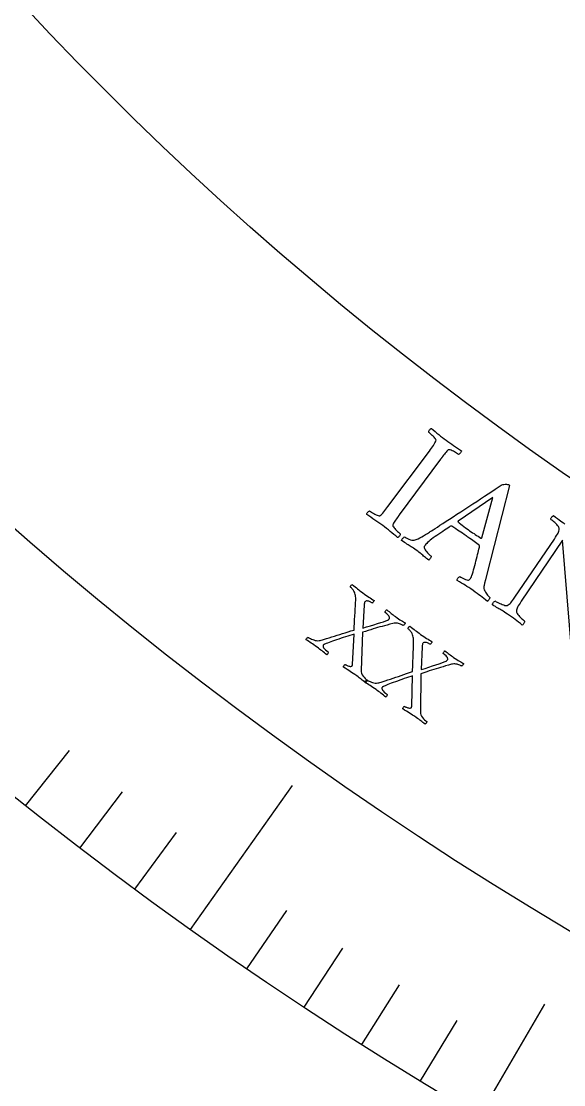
# Model space of a CAD drawing. Header units: millimetres. Extents: x -76 to 76, y -76 to 86.
# Drawn here: x -37.58 to -29.17, y -51.69 to -35.19 of the extents above; entities that cross this region are included whole.
import ezdxf

# ---------------------------------------------------------------- set-up
doc = ezdxf.new("R2010")
doc.units = ezdxf.units.MM
for name, color, linetype in [('CUT_OUTER', 1, 'Continuous'), ('ENGRAVE', 7, 'Continuous'), ('ENGRAVE_FINE', 8, 'Continuous'), ('TEXT', 5, 'Continuous')]:
    doc.layers.add(name, color=color, linetype=linetype)

msp = doc.modelspace()

# ---------------------------------------------------------------- linework, layer by layer
at = {"layer": 'CUT_OUTER'}
msp.add_arc((0.0001, -0.0001), 75.9999, 179.913117, 0.0001, dxfattribs=at)
at = {"layer": 'ENGRAVE'}
for points in [[(-34.9586, -49.2795), (-33.3756, -47.048)], [(-30.4742, -52.1718), (-29.4622, -50.4393)]]:
    msp.add_lwpolyline(points, dxfattribs=at)
for radius in [74.48, 74.48, 72.485, 68.78, 68.78, 65.854, 60.42, 60.42, 57.228, 51.3, 51.3]:
    msp.add_circle((0, 0), radius, dxfattribs=at)
at = {"layer": 'ENGRAVE_FINE'}
for points in [[(-37.5169, -47.3609), (-36.8373, -46.5031)], [(-36.6758, -48.0152), (-36.0115, -47.1455)], [(-35.823, -48.6548), (-35.1741, -47.7735)], [(-34.0831, -49.8891), (-33.4658, -48.9854)], [(-33.1966, -50.4833), (-32.5953, -49.5689)], [(-32.2995, -51.0619), (-31.7144, -50.137)], [(-31.3919, -51.6249), (-30.8233, -50.6898)]]:
    msp.add_lwpolyline(points, dxfattribs=at)
at = {"layer": 'TEXT'}
for points in [[(-30.9934, -41.6921), (-30.9642, -41.7135), (-30.935, -41.7342), (-30.9059, -41.7543), (-30.8769, -41.7736), (-30.8476, -41.793), (-30.8178, -41.8128), (-30.7875, -41.8333), (-30.7565, -41.8543), (-30.7567, -41.8618), (-30.7591, -41.87), (-30.7638, -41.8789), (-30.7708, -41.8886), (-30.7787, -41.8976), (-30.786, -41.9045), (-30.7929, -41.9095), (-30.7992, -41.9124), (-30.8067, -41.9072), (-30.8171, -41.9005), (-30.8302, -41.8923), (-30.8462, -41.8827), (-30.8635, -41.8726), (-30.8805, -41.8634), (-30.8973, -41.8549), (-30.9139, -41.8471), (-30.9292, -41.8412), (-30.942, -41.8384), (-30.9523, -41.8385), (-30.9601, -41.8417), (-30.9711, -41.8508), (-30.9826, -41.862), (-30.9945, -41.8751), (-31.007, -41.8903), (-31.02, -41.9069), (-31.0335, -41.9244), (-31.0473, -41.9427), (-31.0617, -41.9619), (-31.064, -41.9651), (-31.0663, -41.9682), (-31.0686, -41.9713), (-31.0709, -41.9744), (-31.0732, -41.9775), (-31.0755, -41.9806), (-31.0777, -41.9837), (-31.08, -41.9868), (-31.7187, -42.8496), (-31.721, -42.8527), (-31.7233, -42.8558), (-31.7256, -42.8589), (-31.7279, -42.862), (-31.7302, -42.8651), (-31.7325, -42.8682), (-31.7348, -42.8713), (-31.7371, -42.8744), (-31.7512, -42.8936), (-31.7646, -42.9121), (-31.7771, -42.9297), (-31.7889, -42.9465), (-31.7994, -42.9625), (-31.8082, -42.9775), (-31.8153, -42.9916), (-31.8206, -43.0047), (-31.8207, -43.0124), (-31.8175, -43.0222), (-31.8109, -43.0341), (-31.8011, -43.048), (-31.789, -43.0628), (-31.776, -43.0773), (-31.7619, -43.0916), (-31.7468, -43.1056), (-31.7324, -43.1183), (-31.7204, -43.1287), (-31.7106, -43.1367), (-31.7032, -43.1425), (-31.704, -43.1495), (-31.7066, -43.1576), (-31.711, -43.1667), (-31.7172, -43.1769), (-31.7243, -43.1865), (-31.7314, -43.1936), (-31.7386, -43.1983), (-31.7458, -43.2006), (-31.7754, -43.1757), (-31.8044, -43.1515), (-31.8329, -43.1278), (-31.8607, -43.1047), (-31.8886, -43.082), (-31.9172, -43.0593), (-31.9464, -43.0367), (-31.9763, -43.0142), (-32.0058, -42.9926), (-32.0357, -42.9712), (-32.0663, -42.9499), (-32.0973, -42.9288), (-32.1288, -42.9078), (-32.1606, -42.8866), (-32.1928, -42.8654), (-32.2253, -42.8441), (-32.2252, -42.8365), (-32.2228, -42.8283), (-32.218, -42.8194), (-32.2109, -42.8098), (-32.2029, -42.801), (-32.1954, -42.7941), (-32.1885, -42.7893), (-32.182, -42.7865), (-32.1743, -42.792), (-32.1638, -42.799), (-32.1504, -42.8076), (-32.1341, -42.8177), (-32.1162, -42.8281), (-32.0983, -42.8376), (-32.0803, -42.8462), (-32.0623, -42.8538), (-32.0458, -42.8595), (-32.0326, -42.8623), (-32.0227, -42.8622), (-32.0162, -42.8593), (-32.0026, -42.8488), (-31.9885, -42.8358), (-31.974, -42.8203), (-31.9591, -42.8023), (-31.9437, -42.7827), (-31.9279, -42.7622), (-31.9116, -42.7408), (-31.8949, -42.7185), (-31.2527, -41.8584), (-31.2361, -41.836), (-31.2201, -41.8141), (-31.2046, -41.7928), (-31.1898, -41.772), (-31.1765, -41.7522), (-31.1655, -41.7336), (-31.1568, -41.7163), (-31.1504, -41.7003), (-31.1488, -41.6925), (-31.1511, -41.6829), (-31.1575, -41.6715), (-31.1678, -41.6583), (-31.1805, -41.6443), (-31.1938, -41.6304), (-31.2078, -41.6166), (-31.2224, -41.603), (-31.2363, -41.5904), (-31.2479, -41.5802), (-31.2573, -41.5722), (-31.2644, -41.5666), (-31.2635, -41.5596), (-31.2607, -41.5516), (-31.2561, -41.5426), (-31.2498, -41.5325), (-31.2426, -41.523), (-31.2354, -41.5159), (-31.2282, -41.5112), (-31.2211, -41.509), (-31.1919, -41.5326), (-31.163, -41.5562), (-31.1344, -41.5798), (-31.1061, -41.6032), (-31.078, -41.6263), (-31.0499, -41.6488), (-31.0217, -41.6707), (-30.9934, -41.6921)], [(-31.2526, -43.1176), (-31.249, -43.1153), (-31.2384, -43.1084), (-31.2206, -43.097), (-31.1957, -43.0809), (-31.1648, -43.0609), (-31.1289, -43.0375), (-31.0881, -43.0108), (-31.0422, -42.9806), (-30.9925, -42.948), (-30.9398, -42.9137), (-30.8841, -42.8778), (-30.8256, -42.8401), (-30.7653, -42.8013), (-30.7043, -42.7616), (-30.6427, -42.7213), (-30.5805, -42.6802), (-30.5185, -42.6392), (-30.4579, -42.599), (-30.3985, -42.5596), (-30.3404, -42.5212), (-30.2847, -42.4843), (-30.2323, -42.4496), (-30.1835, -42.4173), (-30.138, -42.3872), (-30.1265, -42.3823), (-30.1122, -42.3787), (-30.0951, -42.3762), (-30.0752, -42.375), (-30.0557, -42.375), (-30.0397, -42.3765), (-30.0272, -42.3794), (-30.0182, -42.3838), (-30.0164, -42.3852), (-30.0151, -42.3864), (-30.0142, -42.3875), (-30.0139, -42.3885), (-30.0136, -42.3896), (-30.013, -42.3911), (-30.0121, -42.393), (-30.011, -42.3953), (-30.3665, -43.7869), (-30.3834, -43.8558), (-30.3958, -43.9075), (-30.4037, -43.9419), (-30.4072, -43.9591), (-30.4084, -43.9749), (-30.4065, -43.9917), (-30.4015, -44.0094), (-30.3934, -44.0281), (-30.3834, -44.0466), (-30.3725, -44.064), (-30.3608, -44.0802), (-30.3483, -44.0951), (-30.3364, -44.1081), (-30.3267, -44.1182), (-30.3192, -44.1254), (-30.3138, -44.1298), (-30.3144, -44.1383), (-30.3173, -44.1473), (-30.3225, -44.1569), (-30.33, -44.1671), (-30.338, -44.1763), (-30.3444, -44.1834), (-30.3492, -44.1881), (-30.3525, -44.1906), (-30.3813, -44.1678), (-30.4086, -44.1462), (-30.4344, -44.1258), (-30.4586, -44.1066), (-30.4835, -44.0874), (-30.5109, -44.0669), (-30.5411, -44.0452), (-30.5739, -44.0221), (-30.6087, -43.9982), (-30.6408, -43.9767), (-30.6701, -43.9578), (-30.6965, -43.9414), (-30.7231, -43.9252), (-30.7529, -43.907), (-30.7858, -43.8868), (-30.8219, -43.8646), (-30.822, -43.857), (-30.8198, -43.8487), (-30.8154, -43.8396), (-30.8086, -43.8299), (-30.8007, -43.8208), (-30.7931, -43.814), (-30.7856, -43.8094), (-30.7783, -43.8071), (-30.7671, -43.8143), (-30.7526, -43.8224), (-30.7348, -43.8314), (-30.7137, -43.8414), (-30.6923, -43.8504), (-30.6736, -43.8565), (-30.6576, -43.8597), (-30.6444, -43.86), (-30.6372, -43.8576), (-30.6299, -43.8529), (-30.6226, -43.8458), (-30.6153, -43.8364), (-30.6084, -43.8247), (-30.6009, -43.8084), (-30.5928, -43.7877), (-30.5841, -43.7624), (-30.5751, -43.7339), (-30.566, -43.7032), (-30.5568, -43.6705), (-30.5475, -43.6357), (-30.5383, -43.6), (-30.5293, -43.5648), (-30.5206, -43.5299), (-30.5121, -43.4954), (-30.5042, -43.4627), (-30.497, -43.4329), (-30.4905, -43.4062), (-30.4848, -43.3826), (-30.48, -43.3632), (-30.4767, -43.3493), (-30.4747, -43.341), (-30.474, -43.3382), (-30.4741, -43.3378), (-30.4743, -43.3364), (-30.4747, -43.3342), (-30.4752, -43.331), (-30.476, -43.3277), (-30.4772, -43.3249), (-30.4787, -43.3227), (-30.4807, -43.3209), (-30.4967, -43.3083), (-30.5147, -43.2946), (-30.5347, -43.2799), (-30.5568, -43.2641), (-30.5795, -43.2481), (-30.6013, -43.2326), (-30.6224, -43.2177), (-30.6427, -43.2033), (-30.6479, -43.1996), (-30.6532, -43.1959), (-30.6584, -43.1922), (-30.6636, -43.1885), (-30.6687, -43.1848), (-30.6736, -43.1814), (-30.6781, -43.1781), (-30.6824, -43.1751), (-30.7127, -43.1537), (-30.7407, -43.134), (-30.7664, -43.1162), (-30.7898, -43.1002), (-30.8138, -43.0841), (-30.8412, -43.0662), (-30.872, -43.0464), (-30.9062, -43.0247), (-30.9075, -43.024), (-30.9094, -43.0236), (-30.9118, -43.0234), (-30.9147, -43.0233), (-30.9175, -43.0234), (-30.9196, -43.0234), (-30.9208, -43.0235), (-30.9212, -43.0235), (-30.924, -43.0254), (-30.9326, -43.0311), (-30.9469, -43.0407), (-30.9669, -43.054), (-30.9908, -43.07), (-31.017, -43.0873), (-31.0453, -43.1061), (-31.0759, -43.1262), (-31.1069, -43.1468), (-31.1366, -43.1669), (-31.165, -43.1866), (-31.1921, -43.2058), (-31.2188, -43.2247), (-31.2422, -43.2427), (-31.2625, -43.2598), (-31.2795, -43.276), (-31.294, -43.2912), (-31.3065, -43.305), (-31.317, -43.3175), (-31.3255, -43.3286), (-31.3313, -43.3409), (-31.3322, -43.3551), (-31.3282, -43.371), (-31.3193, -43.3886), (-31.3074, -43.4067), (-31.2943, -43.4237), (-31.2801, -43.4398), (-31.2648, -43.4549), (-31.2504, -43.468), (-31.2389, -43.4783), (-31.2303, -43.4856), (-31.2246, -43.4901), (-31.2249, -43.4947), (-31.2271, -43.5014), (-31.2311, -43.5101), (-31.237, -43.5208), (-31.2437, -43.5315), (-31.2502, -43.5403), (-31.2564, -43.547), (-31.2624, -43.5517), (-31.281, -43.5368), (-31.2981, -43.5229), (-31.3137, -43.51), (-31.3279, -43.4982), (-31.3414, -43.4869), (-31.3549, -43.4756), (-31.3684, -43.4643), (-31.3818, -43.453), (-31.3965, -43.441), (-31.4136, -43.4277), (-31.4331, -43.413), (-31.455, -43.3969), (-31.4773, -43.3809), (-31.498, -43.3665), (-31.5169, -43.3537), (-31.5343, -43.3425), (-31.5508, -43.3321), (-31.5673, -43.3217), (-31.5838, -43.3112), (-31.6003, -43.3008), (-31.6178, -43.2896), (-31.6375, -43.2768), (-31.6592, -43.2625), (-31.683, -43.2467), (-31.6825, -43.2422), (-31.6799, -43.2358), (-31.6751, -43.2276), (-31.6682, -43.2177), (-31.6604, -43.2077), (-31.6532, -43.1995), (-31.6466, -43.1931), (-31.6404, -43.1885), (-31.6289, -43.196), (-31.6133, -43.2048), (-31.5936, -43.2147), (-31.5697, -43.2259), (-31.5452, -43.2356), (-31.5234, -43.241), (-31.5043, -43.2422), (-31.488, -43.2393), (-31.4581, -43.2299), (-31.4285, -43.2185), (-31.3992, -43.2051), (-31.3703, -43.1896), (-31.3413, -43.1728), (-31.3121, -43.1551), (-31.2825, -43.1368), (-31.2526, -43.1176)], [(-30.2661, -42.5804), (-30.8065, -42.9473), (-30.8066, -42.9476), (-30.807, -42.9486), (-30.8076, -42.9501), (-30.8085, -42.9523), (-30.8092, -42.9545), (-30.8094, -42.9563), (-30.8091, -42.9577), (-30.8084, -42.9587), (-30.7883, -42.9745), (-30.7662, -42.9917), (-30.742, -43.01), (-30.7158, -43.0296), (-30.6899, -43.0488), (-30.6666, -43.0659), (-30.6459, -43.0809), (-30.6279, -43.0939), (-30.6043, -43.1104), (-30.5818, -43.1258), (-30.5602, -43.1401), (-30.5397, -43.1533), (-30.5191, -43.1662), (-30.4977, -43.1798), (-30.4753, -43.194), (-30.452, -43.2089), (-30.4498, -43.2099), (-30.4476, -43.21), (-30.4454, -43.2091), (-30.443, -43.2073), (-30.4409, -43.2054), (-30.4394, -43.2039), (-30.4386, -43.2031), (-30.4383, -43.2028)], [(-32.2843, -44.0593), (-32.2602, -44.0768), (-32.2368, -44.0933), (-32.2143, -44.1087), (-32.1927, -44.1232), (-32.1715, -44.137), (-32.1506, -44.1509), (-32.1299, -44.1647), (-32.1095, -44.1784), (-32.1108, -44.1828), (-32.1135, -44.1883), (-32.1175, -44.1949), (-32.1229, -44.2026), (-32.1285, -44.2097), (-32.1333, -44.2141), (-32.1373, -44.216), (-32.1405, -44.2153), (-32.146, -44.2116), (-32.1531, -44.2075), (-32.1616, -44.2029), (-32.1717, -44.1979), (-32.1827, -44.1931), (-32.1937, -44.1893), (-32.205, -44.1864), (-32.2164, -44.1844), (-32.2273, -44.1843), (-32.2369, -44.1867), (-32.2454, -44.1918), (-32.2526, -44.1995), (-32.2575, -44.2085), (-32.2613, -44.2202), (-32.264, -44.2346), (-32.2655, -44.2517), (-32.2854, -44.6062), (-32.2262, -44.5876), (-32.1685, -44.5695), (-32.1124, -44.5522), (-32.058, -44.5355), (-32.0077, -44.5198), (-31.9641, -44.5053), (-31.9272, -44.492), (-31.8969, -44.4801), (-31.8926, -44.4779), (-31.8886, -44.4754), (-31.8852, -44.4726), (-31.8821, -44.4696), (-31.8795, -44.4666), (-31.8776, -44.4644), (-31.8762, -44.4627), (-31.8754, -44.4617), (-31.8728, -44.4559), (-31.872, -44.4483), (-31.8731, -44.4388), (-31.8759, -44.4275), (-31.8827, -44.4143), (-31.8957, -44.3991), (-31.9147, -44.3819), (-31.9398, -44.3626), (-31.9405, -44.3597), (-31.9394, -44.3552), (-31.9366, -44.3492), (-31.9321, -44.3417), (-31.9268, -44.3342), (-31.922, -44.3281), (-31.9175, -44.3234), (-31.9135, -44.3202), (-31.8951, -44.3355), (-31.8777, -44.3499), (-31.8615, -44.3634), (-31.8462, -44.376), (-31.831, -44.3883), (-31.8149, -44.4008), (-31.7977, -44.4137), (-31.7796, -44.4268), (-31.7544, -44.4446), (-31.731, -44.4606), (-31.7093, -44.4747), (-31.6895, -44.487), (-31.6714, -44.4978), (-31.655, -44.5078), (-31.6403, -44.5168), (-31.6273, -44.5249), (-31.6284, -44.5291), (-31.6305, -44.5342), (-31.6336, -44.5402), (-31.6377, -44.547), (-31.6425, -44.5534), (-31.6476, -44.5583), (-31.6531, -44.5617), (-31.6588, -44.5635), (-31.6627, -44.5611), (-31.6689, -44.5577), (-31.6774, -44.5533), (-31.6882, -44.5479), (-31.7008, -44.5424), (-31.7146, -44.5375), (-31.7297, -44.5334), (-31.7461, -44.5299), (-31.7633, -44.5277), (-31.781, -44.5274), (-31.7991, -44.529), (-31.8177, -44.5325), (-31.8641, -44.5452), (-31.9074, -44.557), (-31.9476, -44.5678), (-31.9847, -44.5776), (-32.0201, -44.5872), (-32.0554, -44.5971), (-32.0906, -44.6073), (-32.1257, -44.6179), (-32.1623, -44.6292), (-32.2021, -44.6416), (-32.2451, -44.6551), (-32.2914, -44.6697), (-32.3123, -45.2633), (-32.3109, -45.2848), (-32.3053, -45.3062), (-32.2957, -45.3273), (-32.2818, -45.3482), (-32.2658, -45.3679), (-32.2496, -45.3854), (-32.233, -45.4006), (-32.2163, -45.4137), (-32.2169, -45.4184), (-32.219, -45.4239), (-32.2226, -45.4302), (-32.2277, -45.4372), (-32.233, -45.4438), (-32.2372, -45.4488), (-32.2405, -45.4522), (-32.2427, -45.4539), (-32.2614, -45.4386), (-32.2788, -45.4243), (-32.2949, -45.4111), (-32.3096, -45.399), (-32.3245, -45.387), (-32.3411, -45.3742), (-32.3595, -45.3604), (-32.3797, -45.3458), (-32.4077, -45.3261), (-32.434, -45.3078), (-32.4586, -45.2912), (-32.4816, -45.2761), (-32.5047, -45.2612), (-32.5297, -45.245), (-32.5565, -45.2276), (-32.5853, -45.2089), (-32.5852, -45.2037), (-32.5835, -45.1976), (-32.58, -45.1905), (-32.5748, -45.1826), (-32.5692, -45.1756), (-32.5644, -45.1711), (-32.5604, -45.1692), (-32.5572, -45.17), (-32.5522, -45.1732), (-32.5454, -45.1768), (-32.537, -45.1809), (-32.5269, -45.1854), (-32.5159, -45.1897), (-32.5046, -45.1933), (-32.4932, -45.196), (-32.4817, -45.1979), (-32.4709, -45.1984), (-32.4619, -45.197), (-32.4548, -45.1936), (-32.4494, -45.1883), (-32.4484, -45.1867), (-32.4475, -45.1846), (-32.4467, -45.1821), (-32.446, -45.1792), (-32.4454, -45.1761), (-32.4451, -45.1732), (-32.4451, -45.1705), (-32.4453, -45.168), (-32.4217, -44.6982), (-32.4523, -44.7077), (-32.4843, -44.7178), (-32.5177, -44.7286), (-32.5526, -44.74), (-32.5879, -44.7517), (-32.6229, -44.7634), (-32.6574, -44.7749), (-32.6914, -44.7864), (-32.7242, -44.7975), (-32.7547, -44.8082), (-32.783, -44.8183), (-32.8091, -44.8279), (-32.8321, -44.8366), (-32.8512, -44.8439), (-32.8663, -44.8498), (-32.8776, -44.8544), (-32.8795, -44.8553), (-32.8818, -44.8565), (-32.8846, -44.858), (-32.8878, -44.8596), (-32.8911, -44.8616), (-32.8942, -44.864), (-32.8971, -44.8668), (-32.8997, -44.87), (-32.9027, -44.8772), (-32.9026, -44.8863), (-32.8993, -44.8973), (-32.8928, -44.9102), (-32.8822, -44.9249), (-32.8665, -44.9414), (-32.8457, -44.9596), (-32.8197, -44.9796), (-32.8203, -44.9843), (-32.8222, -44.99), (-32.8254, -44.9965), (-32.83, -45.004), (-32.8348, -45.0109), (-32.839, -45.016), (-32.8425, -45.0191), (-32.8452, -45.0205), (-32.8631, -45.0053), (-32.8813, -44.9901), (-32.8997, -44.9749), (-32.9183, -44.9596), (-32.9371, -44.9445), (-32.9558, -44.9297), (-32.9746, -44.9153), (-32.9933, -44.9014), (-33.0189, -44.8828), (-33.0427, -44.8658), (-33.0648, -44.8505), (-33.0852, -44.8369), (-33.1049, -44.824), (-33.125, -44.811), (-33.1456, -44.7977), (-33.1665, -44.7843), (-33.1647, -44.7796), (-33.1615, -44.7743), (-33.1571, -44.7686), (-33.1514, -44.7624), (-33.1455, -44.7566), (-33.1409, -44.7523), (-33.1374, -44.7493), (-33.1351, -44.7477), (-33.1307, -44.7505), (-33.123, -44.7549), (-33.1119, -44.7607), (-33.0976, -44.768), (-33.0809, -44.7758), (-33.063, -44.7829), (-33.0438, -44.7893), (-33.0233, -44.7951), (-33.0026, -44.7993), (-32.9828, -44.8008), (-32.9638, -44.7996), (-32.9457, -44.7958), (-32.8968, -44.7817), (-32.8501, -44.7681), (-32.8056, -44.7549), (-32.7634, -44.7422), (-32.7224, -44.7297), (-32.6814, -44.7169), (-32.6404, -44.704), (-32.5995, -44.6909), (-32.5577, -44.6775), (-32.5142, -44.6636), (-32.4689, -44.6493), (-32.4219, -44.6345), (-32.4205, -44.6153), (-32.419, -44.5939), (-32.4177, -44.5701), (-32.4164, -44.5441), (-32.415, -44.5166), (-32.4134, -44.4886), (-32.4117, -44.4601), (-32.4099, -44.431), (-32.408, -44.4021), (-32.4063, -44.3741), (-32.4047, -44.3471), (-32.4033, -44.321), (-32.4021, -44.2966), (-32.4009, -44.2744), (-32.3998, -44.2546), (-32.3988, -44.2371), (-32.398, -44.2228), (-32.3974, -44.2126), (-32.3971, -44.2065), (-32.397, -44.2044), (-32.3953, -44.1795), (-32.3948, -44.1566), (-32.3953, -44.1358), (-32.3971, -44.1171), (-32.4, -44.0994), (-32.4043, -44.0815), (-32.4098, -44.0634), (-32.4167, -44.0451), (-32.4221, -44.0332), (-32.4287, -44.0217), (-32.4364, -44.0105), (-32.4453, -43.9996), (-32.4543, -43.9897), (-32.4625, -43.9813), (-32.4699, -43.9744), (-32.4764, -43.9691), (-32.478, -43.9663), (-32.4775, -43.962), (-32.4747, -43.956), (-32.4696, -43.9486), (-32.4637, -43.9412), (-32.4581, -43.9358), (-32.4528, -43.9322), (-32.4479, -43.9305), (-32.4248, -43.9486), (-32.4036, -43.9656), (-32.3842, -43.9812), (-32.3667, -43.9957), (-32.3491, -44.01), (-32.3295, -44.0254), (-32.3079, -44.0418), (-32.2843, -44.0593)], [(-31.388, -44.7023), (-31.3635, -44.7193), (-31.3398, -44.7353), (-31.317, -44.7503), (-31.2951, -44.7643), (-31.2737, -44.7777), (-31.2525, -44.7911), (-31.2315, -44.8045), (-31.2108, -44.8179), (-31.212, -44.8222), (-31.2146, -44.8278), (-31.2185, -44.8345), (-31.2237, -44.8423), (-31.2292, -44.8495), (-31.2339, -44.854), (-31.2378, -44.856), (-31.241, -44.8554), (-31.2466, -44.8518), (-31.2538, -44.8478), (-31.2624, -44.8434), (-31.2726, -44.8385), (-31.2836, -44.834), (-31.2948, -44.8304), (-31.3061, -44.8277), (-31.3176, -44.826), (-31.3285, -44.8261), (-31.3381, -44.8287), (-31.3464, -44.8339), (-31.3534, -44.8418), (-31.3582, -44.8509), (-31.3618, -44.8626), (-31.3641, -44.8771), (-31.3652, -44.8942), (-31.3781, -45.2491), (-31.3192, -45.2293), (-31.2619, -45.2101), (-31.2062, -45.1916), (-31.1521, -45.1738), (-31.1021, -45.157), (-31.0588, -45.1417), (-31.0222, -45.1277), (-30.9922, -45.1151), (-30.9879, -45.1129), (-30.984, -45.1103), (-30.9806, -45.1075), (-30.9776, -45.1043), (-30.9751, -45.1014), (-30.9732, -45.099), (-30.9718, -45.0973), (-30.971, -45.0963), (-30.9686, -45.0905), (-30.9679, -45.0828), (-30.9692, -45.0734), (-30.9722, -45.0622), (-30.9793, -45.0491), (-30.9925, -45.0342), (-31.0119, -45.0173), (-31.0374, -44.9986), (-31.0382, -44.9956), (-31.0372, -44.9912), (-31.0345, -44.9851), (-31.0301, -44.9775), (-31.025, -44.9699), (-31.0203, -44.9637), (-31.0159, -44.959), (-31.0119, -44.9557), (-30.9933, -44.9706), (-30.9756, -44.9846), (-30.9591, -44.9977), (-30.9436, -45.01), (-30.9282, -45.022), (-30.9117, -45.0343), (-30.8944, -45.0468), (-30.876, -45.0595), (-30.8504, -45.0768), (-30.8266, -45.0923), (-30.8047, -45.106), (-30.7847, -45.1178), (-30.7664, -45.1284), (-30.7498, -45.138), (-30.7349, -45.1467), (-30.7217, -45.1545), (-30.7227, -45.1588), (-30.7247, -45.1639), (-30.7277, -45.1699), (-30.7317, -45.1768), (-30.7363, -45.1833), (-30.7413, -45.1884), (-30.7467, -45.1918), (-30.7525, -45.1938), (-30.7564, -45.1914), (-30.7627, -45.1881), (-30.7713, -45.1839), (-30.7822, -45.1787), (-30.7948, -45.1735), (-30.8088, -45.1689), (-30.8239, -45.165), (-30.8404, -45.1619), (-30.8576, -45.16), (-30.8753, -45.1601), (-30.8934, -45.1621), (-30.9119, -45.166), (-30.9581, -45.1796), (-31.0011, -45.1922), (-31.0411, -45.2038), (-31.0779, -45.2144), (-31.1132, -45.2247), (-31.1483, -45.2353), (-31.1833, -45.2462), (-31.2181, -45.2575), (-31.2545, -45.2696), (-31.294, -45.2828), (-31.3368, -45.2972), (-31.3827, -45.3127), (-31.3917, -45.9065), (-31.3898, -45.9281), (-31.3838, -45.9493), (-31.3737, -45.9702), (-31.3595, -45.9909), (-31.3431, -46.0102), (-31.3265, -46.0274), (-31.3096, -46.0423), (-31.2926, -46.055), (-31.2931, -46.0597), (-31.2951, -46.0653), (-31.2986, -46.0716), (-31.3035, -46.0788), (-31.3087, -46.0855), (-31.3129, -46.0906), (-31.316, -46.094), (-31.3182, -46.0958), (-31.3373, -46.0808), (-31.3549, -46.0669), (-31.3712, -46.054), (-31.3862, -46.0422), (-31.4013, -46.0306), (-31.4182, -46.018), (-31.4369, -46.0047), (-31.4574, -45.9905), (-31.4858, -45.9713), (-31.5124, -45.9536), (-31.5374, -45.9374), (-31.5606, -45.9228), (-31.584, -45.9084), (-31.6093, -45.8927), (-31.6365, -45.8758), (-31.6657, -45.8577), (-31.6657, -45.8525), (-31.6641, -45.8463), (-31.6608, -45.8392), (-31.6558, -45.8312), (-31.6503, -45.8241), (-31.6456, -45.8195), (-31.6416, -45.8176), (-31.6384, -45.8182), (-31.6333, -45.8213), (-31.6265, -45.8249), (-31.618, -45.8288), (-31.6078, -45.8331), (-31.5967, -45.8372), (-31.5854, -45.8404), (-31.5739, -45.8429), (-31.5623, -45.8446), (-31.5516, -45.8449), (-31.5426, -45.8433), (-31.5355, -45.8398), (-31.5302, -45.8344), (-31.5293, -45.8328), (-31.5284, -45.8307), (-31.5277, -45.8281), (-31.527, -45.8252), (-31.5265, -45.8221), (-31.5263, -45.8192), (-31.5263, -45.8165), (-31.5266, -45.814), (-31.5125, -45.3439), (-31.5428, -45.3539), (-31.5746, -45.3647), (-31.6078, -45.3761), (-31.6424, -45.3882), (-31.6776, -45.4007), (-31.7123, -45.413), (-31.7465, -45.4253), (-31.7804, -45.4374), (-31.8129, -45.4492), (-31.8432, -45.4605), (-31.8713, -45.4712), (-31.8972, -45.4813), (-31.92, -45.4905), (-31.9389, -45.4981), (-31.9539, -45.5044), (-31.9651, -45.5091), (-31.967, -45.5102), (-31.9693, -45.5114), (-31.972, -45.5129), (-31.9752, -45.5146), (-31.9785, -45.5166), (-31.9815, -45.5191), (-31.9843, -45.522), (-31.9869, -45.5253), (-31.9898, -45.5325), (-31.9894, -45.5416), (-31.9859, -45.5525), (-31.9792, -45.5653), (-31.9683, -45.5798), (-31.9523, -45.5959), (-31.931, -45.6138), (-31.9047, -45.6332), (-31.9052, -45.638), (-31.907, -45.6436), (-31.9101, -45.6502), (-31.9145, -45.6578), (-31.9192, -45.6648), (-31.9232, -45.6699), (-31.9266, -45.6732), (-31.9294, -45.6746), (-31.9476, -45.6598), (-31.9661, -45.645), (-31.9847, -45.6301), (-32.0037, -45.6152), (-32.0227, -45.6004), (-32.0418, -45.5861), (-32.0608, -45.5721), (-32.0799, -45.5585), (-32.1058, -45.5404), (-32.13, -45.524), (-32.1524, -45.5091), (-32.173, -45.4959), (-32.193, -45.4834), (-32.2134, -45.4708), (-32.2341, -45.4579), (-32.2553, -45.4449), (-32.2536, -45.4402), (-32.2506, -45.4349), (-32.2463, -45.4291), (-32.2407, -45.4227), (-32.235, -45.4168), (-32.2304, -45.4124), (-32.227, -45.4093), (-32.2247, -45.4077), (-32.2202, -45.4105), (-32.2124, -45.4146), (-32.2013, -45.4202), (-32.1868, -45.4273), (-32.17, -45.4347), (-32.1519, -45.4414), (-32.1326, -45.4475), (-32.112, -45.4529), (-32.0912, -45.4566), (-32.0713, -45.4577), (-32.0524, -45.4561), (-32.0344, -45.452), (-31.9857, -45.4369), (-31.9393, -45.4224), (-31.8951, -45.4083), (-31.8532, -45.3947), (-31.8124, -45.3814), (-31.7717, -45.3678), (-31.731, -45.3541), (-31.6904, -45.3401), (-31.6489, -45.3259), (-31.6056, -45.3111), (-31.5606, -45.2959), (-31.5139, -45.2801), (-31.5129, -45.2609), (-31.5119, -45.2395), (-31.511, -45.2157), (-31.5102, -45.1896), (-31.5094, -45.1622), (-31.5084, -45.1341), (-31.5073, -45.1055), (-31.506, -45.0764), (-31.5047, -45.0475), (-31.5036, -45.0195), (-31.5026, -44.9924), (-31.5017, -44.9663), (-31.5009, -44.9419), (-31.5002, -44.9197), (-31.4995, -44.8999), (-31.4989, -44.8824), (-31.4984, -44.8681), (-31.498, -44.8578), (-31.4978, -44.8517), (-31.4977, -44.8497), (-31.4965, -44.8246), (-31.4964, -44.8018), (-31.4975, -44.781), (-31.4996, -44.7623), (-31.5029, -44.7447), (-31.5075, -44.7268), (-31.5134, -44.7089), (-31.5207, -44.6908), (-31.5263, -44.679), (-31.5331, -44.6676), (-31.541, -44.6565), (-31.5501, -44.6458), (-31.5593, -44.6361), (-31.5677, -44.6279), (-31.5752, -44.6212), (-31.5819, -44.616), (-31.5836, -44.6132), (-31.5831, -44.6089), (-31.5804, -44.6029), (-31.5755, -44.5953), (-31.5697, -44.5878), (-31.5642, -44.5823), (-31.559, -44.5786), (-31.5541, -44.5768), (-31.5307, -44.5945), (-31.5091, -44.611), (-31.4894, -44.6262), (-31.4716, -44.6403), (-31.4537, -44.6543), (-31.4338, -44.6693), (-31.4119, -44.6853), (-31.388, -44.7023)]]:
    msp.add_lwpolyline(points, close=True, dxfattribs=at)
msp.add_lwpolyline([(-29.041, -44.999), (-29.1889, -43.2421), (-29.8283, -44.1894), (-29.8458, -44.2158), (-29.8608, -44.2393), (-29.8733, -44.2601), (-29.8834, -44.278), (-29.8913, -44.2947), (-29.8972, -44.3118), (-29.9012, -44.3292), (-29.9033, -44.3469), (-29.9021, -44.3554), (-29.8977, -44.3658), (-29.8901, -44.3782), (-29.8794, -44.3925), (-29.8666, -44.4078), (-29.853, -44.423), (-29.8386, -44.4382), (-29.8234, -44.4534), (-29.8086, -44.4673), (-29.7956, -44.479), (-29.7844, -44.4882), (-29.7749, -44.4952), (-29.7751, -44.5036), (-29.777, -44.5123), (-29.7808, -44.5215), (-29.7863, -44.5309), (-29.7927, -44.5398), (-29.7988, -44.5473), (-29.8048, -44.5534), (-29.8107, -44.558), (-29.84, -44.5353), (-29.8684, -44.5135), (-29.8958, -44.4925), (-29.9221, -44.4723), (-29.949, -44.4522), (-29.9781, -44.4311), (-30.0093, -44.4092), (-30.0427, -44.3863), (-30.0655, -44.371), (-30.0868, -44.3572), (-30.1066, -44.3448), (-30.1247, -44.3338), (-30.142, -44.3236), (-30.1589, -44.3136), (-30.1756, -44.3038), (-30.192, -44.2942), (-30.2095, -44.2839), (-30.2292, -44.272), (-30.2511, -44.2585), (-30.2754, -44.2435), (-30.2741, -44.2374), (-30.2719, -44.2303), (-30.2686, -44.2224), (-30.2644, -44.2136), (-30.259, -44.2049), (-30.2522, -44.197), (-30.2441, -44.1901), (-30.2347, -44.184), (-30.2266, -44.1891), (-30.215, -44.1955), (-30.2001, -44.2033), (-30.1818, -44.2124), (-30.1616, -44.2218), (-30.1413, -44.2307), (-30.1207, -44.2389), (-30.0998, -44.2464), (-30.0806, -44.2522), (-30.0646, -44.2552), (-30.0521, -44.2553), (-30.0428, -44.2525), (-30.0279, -44.245), (-30.014, -44.2359), (-30.0011, -44.2251), (-29.9892, -44.2127), (-29.9767, -44.1973), (-29.9621, -44.1778), (-29.9452, -44.1542), (-29.926, -44.1264), (-29.3134, -43.2231), (-29.2946, -43.195), (-29.2788, -43.1704), (-29.2659, -43.1492), (-29.2559, -43.1315), (-29.2483, -43.1154), (-29.2427, -43.0992), (-29.2391, -43.0828), (-29.2375, -43.0662), (-29.2382, -43.0567), (-29.2426, -43.0452), (-29.2509, -43.0317), (-29.263, -43.0162), (-29.2772, -43), (-29.292, -42.9844), (-29.3074, -42.9693), (-29.3233, -42.9548), (-29.3383, -42.9419), (-29.3508, -42.9314), (-29.3608, -42.9234), (-29.3683, -42.9179), (-29.366, -42.907), (-29.3623, -42.897), (-29.3574, -42.8879), (-29.3512, -42.8796), (-29.3446, -42.8725), (-29.3385, -42.8665), (-29.3328, -42.8618), (-29.3276, -42.8584), (-29.2947, -42.8825), (-29.2653, -42.9044), (-29.2393, -42.9242), (-29.2169, -42.9417), (-29.1956, -42.9583), (-29.1732, -42.9749), (-29.1498, -42.9917)], dxfattribs=at)

doc.saveas('drawing.dxf')
